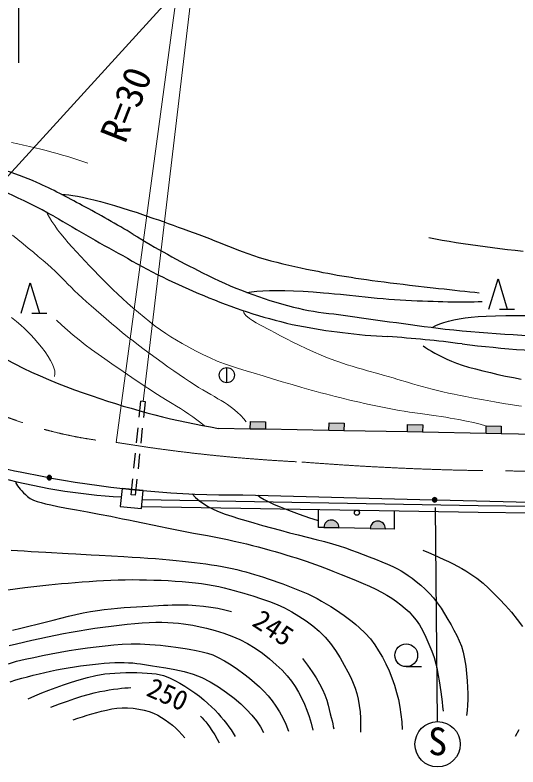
# Model space of a CAD drawing. Units: millimetres, scale not verified. Extents: x 40000 to 680000, y 20000 to 380000.
# Drawn here: x 491286 to 524548, y 242531 to 292299 of the extents above; entities that cross this region are included whole.
import ezdxf
from ezdxf.enums import TextEntityAlignment as Align

# ---------------------------------------------------------------- set-up
doc = ezdxf.new("R2010")
doc.units = ezdxf.units.MM
doc.header["$LTSCALE"] = 1000
doc.linetypes.add('CHAIN', pattern=[18.5, 12, -1.5, 3.5, -1.5])
for name, color, linetype, lineweight in [('M-BGD', 7, 'Continuous', 25), ('M-BMK', 2, 'CHAIN', 13), ('M-BMK-HTXT', 7, 'Continuous', 13), ('M-STR-HTXT', 7, 'Continuous', 13), ('M-STR-STRC', 7, 'Continuous', 25)]:
    doc.layers.add(name, color=color, linetype=linetype, lineweight=lineweight)
doc.styles.add('ＭＳ ゴシック', font='')
doc.styles.get('ＭＳ ゴシック').set_extended_font_data('MS Gothic')

msp = doc.modelspace()

# ---------------------------------------------------------------- hatches: boundary and pattern name
at = {"layer": 'M-BGD'}
for points in [[(507847, 264881), (506847, 264900), (506857, 265400), (507856, 265381)], [(513043, 264783), (512043, 264802), (512053, 265302), (513053, 265283)], [(518239, 264685), (517239, 264704), (517249, 265204), (518249, 265185)], [(523435, 264587), (522436, 264606), (522445, 265106), (523445, 265087)], [(493707, 261678, 0.99999), (493407, 261678, 0.99999)], [(519186, 260214, 0.99999), (518886, 260214, 0.41422), (519036, 260064, 0.41422)], [(512711, 258359, 0.41421), (512222, 258870, 0.41421), (511711, 258381)], [(515785, 258292, 1), (514785, 258314)]]:
    msp.add_hatch(color=256, dxfattribs=at).paths.add_polyline_path(points)

# ---------------------------------------------------------------- linework, layer by layer
for p, q in [((523329, 272841), (524329, 272841)), ((492393, 272574), (493393, 272574)), ((505295, 267965), (505295, 268965)), ((505295, 268465), (505296, 268465)), ((499500, 265683), (499610, 266738)), ((499909, 266707), (499610, 266738)), ((499799, 265652), (499909, 266707)), ((499324, 263992), (499428, 264987)), ((499622, 263961), (499726, 264956)), ((506847, 264900), (504749, 264939)), ((507847, 264881), (506847, 264900)), ((512043, 264802), (507847, 264881)), ((513043, 264783), (512043, 264802)), ((517239, 264704), (513043, 264783)), ((518239, 264685), (517239, 264704)), ((522436, 264606), (518239, 264685)), ((523435, 264587), (522436, 264606)), ((527632, 264508), (523435, 264587)), ((499148, 262302), (499251, 263296)), ((499446, 262270), (499550, 263265)), ((498965, 260550), (499075, 261605)), ((499263, 260519), (499373, 261574)), ((499263, 260519), (498965, 260550)), ((506346, 260536), (518886, 260218)), ((511362, 258388), (511363, 259576)), ((516384, 258279), (516384, 259491)), ((511711, 258381), (511362, 258388)), ((512711, 258359), (511711, 258381)), ((514776, 258314), (512711, 258359)), ((516384, 258279), (515795, 258292)), ((517162, 249170), (518162, 249170))]:
    msp.add_line(p, q, dxfattribs=at)
for points in [[(494391, 280415), (494595, 280411), (494833, 280391), (495103, 280355), (495406, 280304), (495738, 280239), (496104, 280158), (496507, 280060), (496938, 279948), (497391, 279824), (497859, 279689), (498339, 279544), (498836, 279388), (499354, 279220), (499898, 279037), (500474, 278840), (500776, 278735), (501088, 278624), (501408, 278510), (501736, 278391), (502070, 278270), (502409, 278146), (502752, 278019), (503446, 277763), (503795, 277634), (504145, 277501), (504499, 277362), (504857, 277219), (505218, 277074), (505583, 276928), (505950, 276783), (506319, 276642), (506691, 276506), (507064, 276378), (507439, 276258), (507820, 276145), (508209, 276038), (508604, 275936), (509002, 275839), (509400, 275746), (509796, 275657), (510188, 275572), (510572, 275490), (510946, 275412), (511307, 275337), (511651, 275267), (511979, 275204), (512294, 275145), (512601, 275090), (512904, 275038), (513209, 274988), (513518, 274940), (513837, 274891), (514171, 274842), (514523, 274791), (514896, 274739), (515287, 274686), (515692, 274634), (516107, 274582), (516528, 274531), (516949, 274481), (517367, 274431), (518931, 274249), (519299, 274207), (519661, 274167), (520018, 274127), (520368, 274089), (520711, 274052), (521046, 274016), (521371, 273982), (521686, 273949), (521990, 273918)], [(518656, 277565), (519094, 277484), (519541, 277405), (519997, 277327), (520460, 277251), (520930, 277177), (521406, 277106), (521887, 277037), (522372, 276971), (522860, 276908), (523350, 276848), (523850, 276789), (524365, 276731), (524890, 276674)], [(522629, 272841), (523229, 274841), (523829, 272841)], [(491693, 272574), (492293, 274574), (492893, 272574)], [(506624, 273937), (506926, 273986), (507275, 274023), (507671, 274049), (508111, 274064), (508596, 274068), (509128, 274061), (509710, 274042), (510334, 274012), (510994, 273972), (511684, 273923), (512045, 273893), (512422, 273857), (512813, 273816), (513213, 273773), (514029, 273683), (514437, 273639), (514842, 273598), (515239, 273560), (515624, 273528), (516004, 273500), (516383, 273474), (516761, 273451), (517137, 273429), (517508, 273410), (517875, 273392), (518235, 273377), (518587, 273363), (518930, 273351), (519263, 273341), (519588, 273332), (519905, 273326), (520216, 273321), (520519, 273318), (520815, 273318), (521104, 273319), (521384, 273321), (521656, 273326), (521920, 273332), (522175, 273341)], [(518880, 271627), (519116, 271747), (519374, 271857), (519656, 271956), (519966, 272046), (520307, 272125), (520669, 272195), (521049, 272254), (521463, 272303), (521925, 272343), (522449, 272375), (523060, 272397), (523748, 272408), (524476, 272412), (525210, 272410)], [(518276, 270406), (518443, 270289), (518628, 270168), (518832, 270045), (519058, 269920), (519305, 269793), (519570, 269662), (519852, 269528), (520158, 269392), (520493, 269258), (520865, 269127), (521281, 268999), (521739, 268873), (522224, 268749), (522723, 268629), (523225, 268514), (523729, 268404), (524245, 268299), (524771, 268198)], [(491316, 261361), (491377, 261258), (491446, 261149), (491527, 261037), (491622, 260923), (491732, 260806), (491851, 260685), (491977, 260557), (492120, 260429), (492294, 260307), (492508, 260196), (492747, 260104), (493003, 260027), (493300, 259954), (493664, 259874), (494120, 259779), (494688, 259666), (495351, 259543), (496079, 259412), (496843, 259271), (497614, 259124), (498001, 259046), (498397, 258965), (498801, 258882), (499212, 258796), (500904, 258442), (501333, 258353), (501762, 258266), (502197, 258180), (502642, 258095), (503093, 258010), (504005, 257840), (504459, 257754), (504908, 257666), (505348, 257577), (505777, 257486), (506192, 257392), (506594, 257296), (506989, 257197), (507377, 257097), (507758, 256995), (508131, 256891), (508497, 256787), (508856, 256681), (509207, 256575), (509551, 256469), (509888, 256363), (510217, 256256), (510538, 256147), (510852, 256037), (511158, 255926), (511457, 255814), (511749, 255703), (512034, 255593), (512313, 255484), (512851, 255271), (513362, 255069), (513846, 254873), (514304, 254680), (514736, 254487), (515144, 254289), (515525, 254091), (515878, 253895), (516207, 253695), (516518, 253485), (516812, 253259), (517089, 253027), (517344, 252791), (517582, 252539), (517809, 252258), (518029, 251934), (518248, 251550), (518461, 251115), (518663, 250654), (518843, 250196), (518996, 249766), (519114, 249364), (519202, 248973), (519270, 248592), (519328, 248223), (519442, 247514), (519490, 247176), (519532, 246849), (519569, 246532), (519604, 246226)], [(503001, 260600), (503231, 260368), (503488, 260151), (503773, 259947), (504085, 259756), (504426, 259575), (504795, 259410), (505191, 259263), (505615, 259124), (506070, 258985), (506555, 258838), (507084, 258681), (507656, 258519), (508251, 258355), (508852, 258194), (509438, 258037), (510021, 257887), (511201, 257596), (511761, 257453), (512276, 257309), (512734, 257167), (513148, 257026), (513535, 256884), (513914, 256741), (514304, 256592), (514713, 256437), (515131, 256276), (515542, 256113), (515930, 255951), (516279, 255791), (516576, 255644), (516830, 255507), (517064, 255366), (517296, 255209), (517548, 255022), (517825, 254804), (518115, 254564), (518407, 254303), (518692, 254022), (518962, 253722), (519216, 253396), (519463, 253043), (519698, 252674), (519920, 252301), (520126, 251934), (520318, 251582), (520497, 251237), (520661, 250887), (520805, 250520), (520927, 250125), (521023, 249685), (521097, 249208), (521151, 248718), (521190, 248239), (521218, 247796), (521233, 247384), (521234, 246989), (521221, 246614), (521194, 246264), (521155, 245945)], [(507341, 260511), (507509, 260381), (507758, 260234), (508073, 260076), (508435, 259910), (508827, 259742), (509372, 259529), (510080, 259266), (510770, 259020), (511258, 258856), (511363, 258837)], [(499710, 260224), (521913, 259847), (532845, 259706)], [(519186, 260210), (528812, 259967), (533924, 259874), (544103, 260038)], [(499664, 259775), (521907, 259397), (532820, 259257)], [(491020, 256887), (491449, 256856), (491894, 256826), (492355, 256798), (492828, 256771), (493312, 256744), (494802, 256664), (495305, 256636), (496320, 256577), (496848, 256547), (498482, 256456), (499025, 256424), (499558, 256390), (500077, 256355), (500575, 256318), (501048, 256279), (501498, 256239), (501932, 256198), (502351, 256156), (502757, 256113), (503150, 256068), (503532, 256020), (503905, 255970), (504269, 255916), (504627, 255858), (504978, 255796), (505319, 255730), (505643, 255662), (505954, 255592), (506256, 255519), (506551, 255442), (506842, 255361), (507133, 255275), (507427, 255184), (507727, 255088), (508035, 254985), (508353, 254877), (508677, 254764), (509005, 254647), (509335, 254525), (509666, 254398), (509995, 254265), (510322, 254127), (510643, 253983), (510958, 253832), (511264, 253675), (511566, 253509), (511870, 253333), (512173, 253149), (512472, 252959), (512766, 252764), (513051, 252566), (513324, 252366), (513585, 252166), (513829, 251967), (514055, 251772), (514451, 251389), (514786, 251008), (515076, 250623), (515336, 250225), (515584, 249807), (515818, 249365), (516028, 248903), (516214, 248429), (516378, 247948), (516520, 247467), (516639, 246986), (516736, 246499), (516811, 246008), (516863, 245514), (516894, 245019)], [(518258, 256870), (518627, 256721), (518982, 256573), (519323, 256423), (519650, 256273), (519964, 256122), (520266, 255969), (520556, 255815), (520835, 255659), (521103, 255502), (521361, 255341), (521830, 255022), (522237, 254701), (522606, 254371), (522962, 254021), (523326, 253641), (523716, 253221), (524115, 252767), (524500, 252295), (524848, 251822)], [(490807, 254258), (491939, 254403), (492325, 254451), (492718, 254497), (493117, 254542), (493524, 254586), (493940, 254626), (494365, 254664), (494803, 254700), (495255, 254737), (495717, 254774), (496187, 254809), (496664, 254841), (497143, 254870), (497624, 254894), (498102, 254913), (498577, 254925), (499044, 254929), (499512, 254926), (499986, 254918), (500464, 254905), (500943, 254887), (501418, 254864), (501886, 254835), (502345, 254800), (502791, 254760), (503220, 254715), (503629, 254664), (504020, 254606), (504396, 254540), (504758, 254468), (505108, 254390), (505447, 254307), (505776, 254220), (506096, 254130), (506408, 254039), (506714, 253946), (507014, 253853), (507586, 253669), (508119, 253482), (508622, 253283), (509108, 253061), (509587, 252808), (510064, 252522), (510533, 252211), (510985, 251875), (511410, 251514), (511802, 251129), (512160, 250701), (512491, 250231), (512793, 249745), (513063, 249270), (513299, 248831), (513497, 248442), (513658, 248086), (513789, 247742), (513895, 247391), (513985, 247011), (514057, 246606), (514106, 246190), (514133, 245757), (514141, 245304), (514131, 244828)], [(491108, 251587), (491662, 251709), (492209, 251839), (492748, 251974), (493279, 252111), (493801, 252247), (494314, 252379), (494817, 252505), (495311, 252621), (495794, 252726), (496266, 252815), (496730, 252889), (497186, 252952), (497634, 253004), (498073, 253047), (498501, 253083), (498917, 253113), (499321, 253138), (499710, 253160), (500084, 253181), (500780, 253220), (501098, 253235), (501399, 253248), (501685, 253256), (501959, 253261), (502224, 253262), (502483, 253259), (502738, 253252), (502993, 253240), (503249, 253224), (503754, 253178), (504239, 253116), (504707, 253037), (505163, 252940), (505612, 252826)], [(490908, 250576), (491391, 250685), (492397, 250915), (492915, 251032), (493438, 251147), (493964, 251259), (494488, 251364), (495008, 251462), (495521, 251549), (496036, 251631), (496564, 251710), (497098, 251786), (497634, 251857), (498167, 251922), (498691, 251980), (499201, 252029), (499693, 252068), (500160, 252096), (500597, 252111), (501005, 252113), (501387, 252103), (501748, 252081), (502090, 252050), (502418, 252010), (502733, 251962), (503040, 251907), (503342, 251847), (503641, 251782), (503943, 251713), (504532, 251563), (505094, 251392), (505631, 251194), (506151, 250968), (506656, 250707), (507158, 250402), (507652, 250054), (508124, 249682), (508561, 249301), (508949, 248929), (509279, 248571), (509562, 248214), (509808, 247853), (510029, 247483), (510236, 247097), (510427, 246696), (510595, 246285), (510743, 245862), (510872, 245426), (510984, 244976)], [(490849, 249367), (491393, 249523), (491951, 249660), (492520, 249784), (493097, 249899), (493678, 250012), (494266, 250123), (494864, 250229), (495467, 250328), (496068, 250416), (496662, 250490), (497242, 250555), (497811, 250612), (498381, 250655), (498962, 250679), (499562, 250677), (499879, 250664), (500210, 250644), (500552, 250617), (500899, 250584), (501246, 250546), (501587, 250504), (501920, 250460), (502237, 250415), (502534, 250369), (502806, 250324), (503274, 250241), (503664, 250161), (504014, 250069), (504358, 249948), (504730, 249783), (505142, 249562), (505571, 249295), (505999, 249001), (506411, 248697), (506789, 248400), (507131, 248118), (507447, 247838), (507743, 247550), (508021, 247246), (508286, 246913), (508536, 246555), (508770, 246177), (508987, 245778), (509190, 245355), (509378, 244907)], [(490973, 248174), (491348, 248289), (491726, 248399), (492107, 248503), (492490, 248603), (492874, 248698), (493258, 248787), (493642, 248871), (494025, 248949), (494413, 249023), (494810, 249093), (495212, 249159), (495616, 249220), (496018, 249275), (496415, 249323), (496804, 249365), (497181, 249399), (497542, 249424), (497885, 249440), (498206, 249447), (498508, 249444), (498793, 249433), (499067, 249414), (499333, 249388), (499594, 249356), (499854, 249318), (500117, 249277), (500388, 249231), (500669, 249183), (501258, 249084), (501863, 248976), (502471, 248844), (503068, 248676), (503640, 248458), (504197, 248176), (504749, 247840), (505280, 247470), (505773, 247087), (506213, 246711), (506603, 246340), (506952, 245960), (507258, 245576), (507517, 245190), (507726, 244808)], [(510303, 249703), (510638, 249259), (510935, 248831), (511196, 248420), (511425, 248028), (511622, 247653), (511782, 247296), (511900, 246954), (511991, 246632), (512066, 246332), (512137, 246057), (512204, 245808), (512257, 245582), (512299, 245379), (512333, 245201), (512361, 245048)], [(492162, 247049), (492602, 247242), (493055, 247434), (493521, 247620), (494003, 247799), (494501, 247969), (495012, 248137), (495533, 248305), (496073, 248461), (496637, 248592), (497231, 248686), (497549, 248719), (497889, 248745), (498244, 248764), (498608, 248777), (498974, 248782), (499336, 248779), (499688, 248768), (500022, 248750), (500334, 248722), (500615, 248686), (501096, 248581), (501501, 248436), (501855, 248262), (502185, 248071), (502518, 247875), (502855, 247668), (503179, 247442), (503487, 247206), (503777, 246968), (504046, 246737), (504290, 246513), (504512, 246290), (504716, 246068), (504908, 245848), (505091, 245629), (505266, 245412), (505428, 245195), (505580, 244980), (505722, 244766), (505855, 244553)], [(493659, 246486), (494220, 246700), (494747, 246890), (495240, 247059), (495701, 247207), (496130, 247335), (496525, 247439), (496884, 247519), (497214, 247580), (497520, 247630), (497808, 247674), (498078, 247713), (498325, 247742), (498552, 247762), (498759, 247774), (498946, 247780)], [(495130, 245654), (495432, 245757), (495740, 245858), (496052, 245956), (496368, 246048), (496689, 246132), (497015, 246216), (497345, 246300), (497680, 246374), (498019, 246429), (498363, 246454), (498721, 246449), (499093, 246419), (499465, 246367), (499823, 246295), (500152, 246205), (500448, 246095), (500722, 245962), (500979, 245812), (501224, 245649), (501462, 245477), (501692, 245296), (501911, 245103), (502120, 244898), (502320, 244683), (502512, 244458)], [(503542, 245883), (503654, 245786), (503775, 245660), (503900, 245512), (504027, 245348), (504152, 245176), (504306, 244943), (504491, 244648), (504662, 244363), (504773, 244166), (504779, 244131)], [(524601, 244981), (524371, 244549)]]:
    msp.add_lwpolyline(points, dxfattribs=at)
for points in [[(507847, 264881), (506847, 264900), (506857, 265400), (507856, 265381)], [(513043, 264783), (512043, 264802), (512053, 265302), (513053, 265283)], [(518239, 264685), (517239, 264704), (517249, 265204), (518249, 265185)], [(523435, 264587), (522436, 264606), (522445, 265106), (523445, 265087)], [(499771, 260819), (498371, 260962), (498250, 259773), (499650, 259630)]]:
    msp.add_lwpolyline(points, close=True, dxfattribs=at)
for points in [[(493707, 261678, 0.99999), (493407, 261678, 0.99999)], [(519186, 260214, 0.99999), (518886, 260214, 0.41422), (519036, 260064, 0.41422)], [(512711, 258359, 0.41421), (512222, 258870, 0.41421), (511711, 258381)], [(515785, 258292, 1), (514785, 258314)]]:
    msp.add_lwpolyline(points, format="xyb", close=True, dxfattribs=at)
for centre, radius in [((505295, 268465), 500), ((513897, 259359), 168), ((517162, 249920), 750)]:
    msp.add_circle(centre, radius, dxfattribs=at)
for centre, radius, start, end in [((478883, 247703), 36271, 67.5545, 75.4242), ((472534, 240106), 44335, 61.2624, 70.3747), ((474126, 241029), 44294, 60.8094, 65.1632), ((460920, 214388), 74007, 58.935, 61.94296), ((573610, 413130), 156069, 239.2663, 241.32307), ((529832, 327898), 58785, 238.49015, 243.5994), ((520248, 313683), 43223, 240.122, 248.0803), ((516742, 300554), 28476, 242.7267, 255.6697), ((517235, 305195), 34226, 247.4561, 257.7839), ((514186, 291408), 18982, 256.3101, 264.5127), ((584153, 775737), 508319, 261.88193, 262.71952), ((518408, 315718), 44772, 259.1658, 266.843), ((507229, 300466), 35092, 235.9324, 251.997), ((530488, 375397), 104435, 264.09022, 269.0491), ((510861, 194175), 77007, 82.5427, 86.21624), ((531011, 354134), 84218, 263.07402, 268.69305), ((513309, 315544), 51323, 250.7445, 260.3989), ((494229, 277385), 15540, 237.8519, 260.3769), ((500604, 300192), 39856, 254.3461, 266.7067), ((505984, 328648), 68113, 257.83548, 259.3615), ((505984, 328648), 68113, 259.61385, 270.30458)]:
    msp.add_arc(centre, radius, start, end, dxfattribs=at)
at = {"layer": 'M-BMK'}
for centre, radius, start, end in [((500295, 290403), 26490, 225.2983, 264.9652), ((515421, 370097), 107507, 260.65834, 267.24268), ((525497, 456439), 194323, 265.49967, 270.29475)]:
    msp.add_arc(centre, radius, start, end, dxfattribs=at)
at = {"layer": 'M-BMK-HTXT'}
for points in [[(491062, 283856), (491460, 283775), (491853, 283691), (492239, 283604), (492615, 283516), (492985, 283424), (493350, 283331), (493712, 283234), (494069, 283135), (494421, 283033), (494768, 282929), (495109, 282822), (495443, 282712), (495772, 282601), (496093, 282486)], [(493421, 279160), (493565, 278901), (493728, 278636), (493908, 278366), (494105, 278090), (494319, 277809), (494551, 277523), (494803, 277231), (495070, 276933), (495347, 276632), (495629, 276328), (495917, 276018), (496215, 275702), (496521, 275384), (496831, 275066), (497142, 274753), (497451, 274443), (497761, 274137), (498075, 273832), (498398, 273528), (498732, 273224), (499083, 272916), (499447, 272603), (499819, 272294), (500191, 271996), (500557, 271716), (500909, 271461), (501250, 271225), (501594, 271001), (501954, 270779), (502345, 270552), (502773, 270315), (503229, 270073), (503702, 269834), (504184, 269606), (504664, 269398), (505134, 269217), (505599, 269059), (506074, 268911), (506572, 268761), (507107, 268597), (507690, 268416), (508312, 268224), (508956, 268028), (509606, 267835), (510247, 267651), (510563, 267563), (510878, 267475), (511193, 267389), (511509, 267303), (511825, 267219), (512141, 267136), (512459, 267055), (512777, 266975), (513097, 266896), (513419, 266819), (513741, 266744), (514065, 266670), (514390, 266597), (514716, 266526), (515043, 266456), (515371, 266388), (515700, 266321), (516030, 266257), (516362, 266194), (516694, 266133), (517032, 266075), (517380, 266020), (517733, 265967), (518088, 265917), (519132, 265771), (519462, 265723), (519777, 265674), (520073, 265624), (520628, 265522), (521144, 265422), (521618, 265320), (522042, 265218), (522412, 265114)], [(491111, 277723), (491463, 277445), (491814, 277163), (492161, 276879), (492499, 276597), (492826, 276321), (493137, 276055), (493430, 275801), (493697, 275563), (493938, 275337), (494161, 275120), (494371, 274909), (494574, 274700), (494778, 274491), (494989, 274277), (495212, 274056), (495454, 273825), (495722, 273579), (496014, 273318), (496321, 273046), (496642, 272764), (496975, 272475), (497317, 272181), (497666, 271884), (498020, 271588), (498377, 271295), (498735, 271006), (499091, 270725), (499455, 270444), (499833, 270159), (500221, 269871), (500615, 269584), (501008, 269301), (501398, 269024), (501778, 268757), (502145, 268502), (502493, 268263), (502818, 268042), (503125, 267841), (503419, 267657), (503701, 267487), (503971, 267329), (504229, 267182), (504474, 267042), (504707, 266907), (504928, 266776), (505135, 266646), (505329, 266514), (505680, 266257), (505981, 266019), (506230, 265795), (506429, 265582), (506577, 265375)], [(506393, 272732), (506414, 272586), (506551, 272412), (506794, 272211), (506995, 272076), (507240, 271932), (507521, 271777), (508152, 271441), (508492, 271258), (508854, 271062), (509240, 270859), (509650, 270652), (510086, 270443), (510545, 270230), (511027, 270011), (511535, 269789), (512073, 269571), (512643, 269359), (512944, 269256), (513259, 269155), (513585, 269055), (513920, 268957), (514260, 268859), (514604, 268761), (515292, 268568), (515632, 268472), (515965, 268377), (516291, 268280), (516613, 268183), (517249, 267990), (517566, 267894), (517887, 267799), (518211, 267706), (518541, 267615), (518878, 267527), (519224, 267441), (519583, 267357), (519953, 267276), (520333, 267196), (520718, 267119), (521107, 267043), (521496, 266969), (521883, 266897), (522264, 266826), (522999, 266692), (523356, 266629), (523714, 266569), (524071, 266512), (524425, 266457), (524773, 266403)], [(491060, 272280), (491386, 272014), (491662, 271775), (491903, 271559), (492121, 271349), (492332, 271132), (492550, 270891), (492786, 270614), (493032, 270313), (493268, 270005), (493478, 269706), (493642, 269435), (493763, 269189), (493853, 268956), (493909, 268741), (493926, 268546), (493902, 268374)], [(494024, 272096), (494380, 271766), (494747, 271439), (495127, 271117), (495520, 270795), (495927, 270474), (496346, 270158), (496775, 269848), (497220, 269537), (497684, 269218), (498435, 268705), (498714, 268515), (499005, 268318), (499304, 268117), (499604, 267915), (499901, 267717), (500189, 267526), (500463, 267345), (500718, 267178), (500949, 267028), (501342, 266781), (501670, 266585), (501957, 266418), (502227, 266258), (502503, 266081), (502783, 265891), (503050, 265703), (503310, 265512), (503566, 265314), (503824, 265104)]]:
    msp.add_lwpolyline(points, dxfattribs=at)
at = {"layer": 'M-STR-HTXT'}
for p, q in [((481662, 271575), (502023, 293963)), ((502023, 293963), (497970, 264016))]:
    msp.add_line(p, q, dxfattribs=at)
msp.add_lwpolyline([(499759, 266723), (505957, 319010), (473457, 319010)], dxfattribs=at)
at = {"layer": 'M-STR-STRC'}
for p, q in [((491524, 293197), (491524, 289133)), ((519065, 259714), (519216, 245531))]:
    msp.add_line(p, q, dxfattribs=at)
msp.add_circle((519232, 244031), 1500, dxfattribs=at)

# ---------------------------------------------------------------- texts
at = {"layer": 'M-BGD', "style": 'ＭＳ ゴシック'}
for s, rotation, p in [('245', 326.659, (507795, 250854)), ('250', 336.15, (500960, 246375))]:
    msp.add_text(s, height=1320, rotation=rotation, dxfattribs=at).set_placement(p, align=Align.BOTTOM_CENTER)
at = {"layer": 'M-STR-HTXT', "style": 'ＭＳ ゴシック'}
msp.add_text('R=30', height=1833, rotation=68.629, dxfattribs=at).set_placement((499991, 285850), align=Align.BOTTOM_CENTER)
at = {"layer": 'M-STR-STRC', "style": 'ＭＳ ゴシック'}
msp.add_text('S', height=1833, rotation=0.548, dxfattribs=at).set_placement((519248, 242760), align=Align.BOTTOM_CENTER)

doc.saveas('drawing.dxf')
